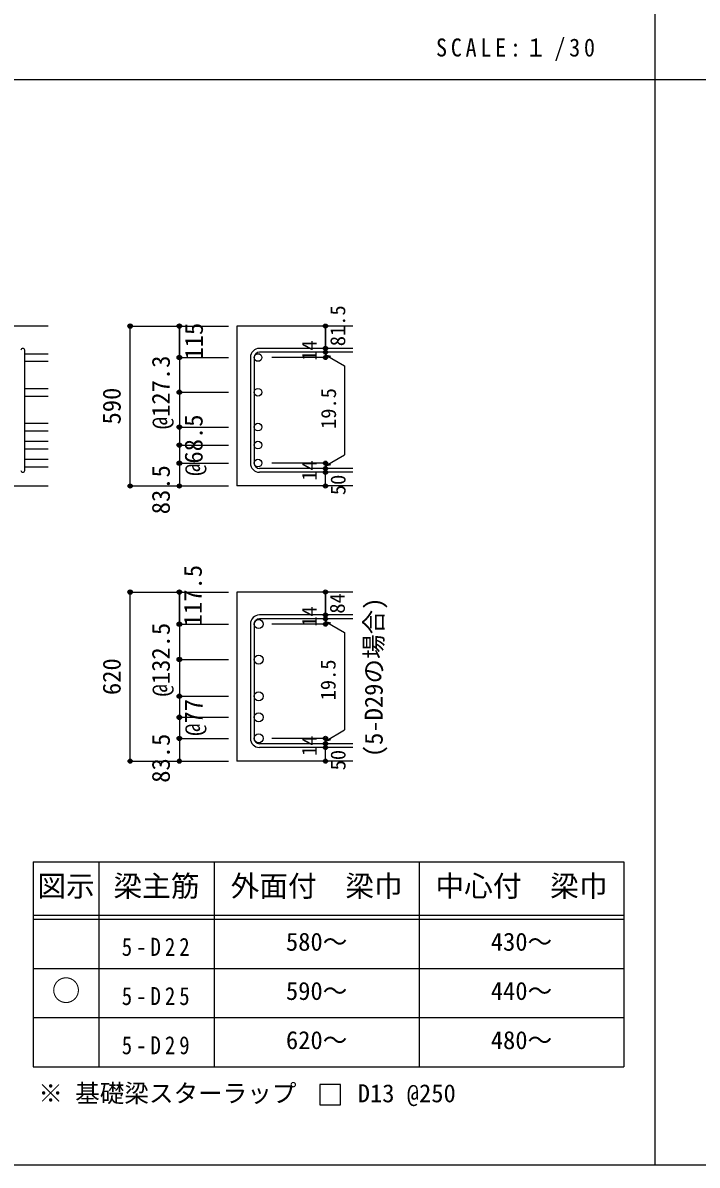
# Model space of a CAD drawing. Units: millimetres at full size, sheet at 1:30, with parts at other scales. Extents: x -5973 to 5954, y -4195 to 4201.
# Drawn here: x -3439 to -970, y -4195 to -15 of the extents above; entities that cross this region are included whole.
import ezdxf
from ezdxf.enums import TextEntityAlignment as Align

# ---------------------------------------------------------------- set-up
doc = ezdxf.new("R2010")
doc.units = ezdxf.units.MM
doc.header["$LTSCALE"] = 30
doc.header["$PDMODE"] = 32
doc.header["$PDSIZE"] = 15
for name, color, linetype in [('0-1_躯体線', 2, 'Continuous'), ('0-5_基礎梁筋', 7, 'Continuous'), ('0-6_スタラップ筋', 7, 'Continuous'), ('0-7_文字', 4, 'Continuous'), ('0-D_寸法', 4, 'Continuous'), ('6-7_文字', 7, 'Continuous'), ('6-E_枠', 7, 'Continuous'), ('F-0_枠', 6, 'Continuous')]:
    doc.layers.add(name, color=color, linetype=linetype)
doc.styles.add('ＭＳ ゴシック', font='')
doc.styles.get('ＭＳ ゴシック').set_extended_font_data('MS Gothic')

msp = doc.modelspace()

# ---------------------------------------------------------------- linework, layer by layer
at = {"layer": '0-1_躯体線'}
for p, q in [((-3345.8, -1124.89), (-4845.8, -1124.89)), ((-2230.8, -1124.89), (-2655.8, -1124.89)), ((-2655.8, -1124.89), (-2655.8, -1709.89)), ((-3745.8, -1709.89), (-3345.8, -1709.89)), ((-2230.8, -1709.89), (-2655.8, -1709.89)), ((-2230.8, -2098.07), (-2655.8, -2098.07)), ((-2655.8, -2098.07), (-2655.8, -2717)), ((-2230.8, -2717), (-2655.8, -2717))]:
    msp.add_line(p, q, dxfattribs=at)
at = {"layer": '0-5_基礎梁筋'}
for p, q in [((-3431.8, -1225.82), (-3345.8, -1225.82)), ((-3431.8, -1253.82), (-3345.8, -1253.82)), ((-3431.8, -1353.11), (-3345.8, -1353.11)), ((-3431.8, -1381.11), (-3345.8, -1381.11)), ((-3431.8, -1480.39), (-3345.8, -1480.39)), ((-3431.8, -1508.39), (-3345.8, -1508.39)), ((-3431.8, -1546.39), (-3345.8, -1546.39)), ((-3431.8, -1574.39), (-3345.8, -1574.39)), ((-3431.8, -1612.39), (-3345.8, -1612.39)), ((-3431.8, -1640.39), (-3345.8, -1640.39))]:
    msp.add_line(p, q, dxfattribs=at)
at = {"layer": '0-5_基礎梁筋', "color": 3}
for centre, radius in [((-2577.8, -1239.82), 14), ((-2577.8, -1367.11), 14), ((-2577.8, -1494.39), 14), ((-2577.8, -1560.39), 14), ((-2577.8, -1626.39), 14), ((-2575.3, -2215.5), 16.5), ((-2575.3, -2345), 16.5), ((-2575.3, -2479.5), 16.5), ((-2575.3, -2556.5), 16.5), ((-2575.3, -2633.5), 16.5)]:
    msp.add_circle(centre, radius, dxfattribs=at)
at = {"layer": '0-6_スタラップ筋'}
for p, q in [((-2230.8, -1206.32), (-2572.3, -1206.32)), ((-3431.8, -1652.89), (-3431.8, -1213.32)), ((-2605.8, -1239.82), (-2605.8, -1626.39)), ((-2591.8, -1239.82), (-2591.8, -1626.39)), ((-2230.8, -1220.32), (-2572.3, -1220.32)), ((-2230.8, -1645.89), (-2572.3, -1645.89)), ((-2230.8, -1659.89), (-2572.3, -1659.89)), ((-2230.8, -2182), (-2572.3, -2182)), ((-2230.8, -2196), (-2572.3, -2196)), ((-2605.8, -2215.5), (-2605.8, -2633.5)), ((-2591.8, -2215.5), (-2591.8, -2633.5)), ((-2230.8, -2653), (-2572.3, -2653)), ((-2230.8, -2667), (-2572.3, -2667))]:
    msp.add_line(p, q, dxfattribs=at)
for centre, radius, start, end in [((-3438.8, -1213.32), 7, 0, 180), ((-2572.3, -1239.82), 33.5, 90, 180), ((-2572.3, -1239.82), 19.5, 90, 180), ((-2572.3, -1626.39), 33.5, 180, 270), ((-2572.3, -1626.39), 19.5, 180, 270), ((-3438.8, -1652.89), 7, 180, 0), ((-2572.3, -2215.5), 33.5, 90, 180), ((-2572.3, -2215.5), 19.5, 90, 180), ((-2572.3, -2633.5), 33.5, 180, 270), ((-2572.3, -2633.5), 19.5, 180, 270)]:
    msp.add_arc(centre, radius, start, end, dxfattribs=at)
at = {"layer": '0-D_寸法'}
for p, q in [((-3045.8, -1124.89), (-2865.8, -1124.89)), ((-3045.8, -1124.89), (-2865.8, -1124.89)), ((-3045.8, -1709.89), (-3045.8, -1124.89)), ((-2865.8, -1239.82), (-2865.8, -1124.89)), ((-2865.8, -1124.89), (-2685.8, -1124.89)), ((-2865.8, -1124.89), (-2685.8, -1124.89)), ((-2865.8, -1124.89), (-2865.8, -1239.82)), ((-2330.8, -1220.32), (-2330.8, -1206.32)), ((-2865.8, -1239.82), (-2685.8, -1239.82)), ((-2865.8, -1239.82), (-2685.8, -1239.82)), ((-2865.8, -1239.82), (-2865.8, -1403.36)), ((-2865.8, -1239.82), (-2865.8, -1388.89)), ((-2330.8, -1239.82), (-2526.89, -1239.82)), ((-2330.8, -1220.32), (-2330.8, -1239.82)), ((-2330.8, -1230.07), (-2311.48, -1235.25)), ((-2330.8, -1230.07), (-2260.74, -1270.52)), ((-2260.74, -1270.52), (-2260.74, -1595.7)), ((-2865.8, -1367.11), (-2685.8, -1367.11)), ((-2865.8, -1494.39), (-2685.8, -1494.39)), ((-2865.8, -1560.39), (-2685.8, -1560.39)), ((-2865.8, -1626.39), (-2685.8, -1626.39)), ((-2330.8, -1626.39), (-2526.89, -1626.39)), ((-2330.8, -1636.14), (-2260.74, -1595.7)), ((-2330.8, -1645.89), (-2330.8, -1626.39)), ((-2330.8, -1636.14), (-2311.48, -1630.97)), ((-2330.8, -1659.89), (-2330.8, -1645.89)), ((-2330.8, -1709.89), (-2330.8, -1659.89)), ((-3045.8, -1709.89), (-2865.8, -1709.89)), ((-2865.8, -1709.89), (-2685.8, -1709.89)), ((-3045.8, -2098.07), (-2865.8, -2098.07)), ((-3045.8, -2098.07), (-2865.8, -2098.07)), ((-3045.8, -2717), (-3045.8, -2098.07)), ((-2865.8, -2098.07), (-2685.8, -2098.07)), ((-2865.8, -2098.07), (-2685.8, -2098.07)), ((-2865.8, -2215.5), (-2865.8, -2098.07)), ((-2865.8, -2098.07), (-2865.8, -2215.5)), ((-2330.8, -2196), (-2330.8, -2182)), ((-2330.8, -2196), (-2330.8, -2215.5)), ((-2330.8, -2205.75), (-2311.48, -2210.93)), ((-2330.8, -2205.75), (-2260.74, -2246.2)), ((-2865.8, -2215.5), (-2685.8, -2215.5)), ((-2865.8, -2215.5), (-2685.8, -2215.5)), ((-2865.8, -2215.5), (-2865.8, -2376.54)), ((-2865.8, -2215.5), (-2865.8, -2362.07)), ((-2330.8, -2215.5), (-2526.89, -2215.5)), ((-2260.74, -2246.2), (-2260.74, -2602.8)), ((-2865.8, -2345), (-2685.8, -2345)), ((-2865.8, -2479.5), (-2685.8, -2479.5)), ((-2865.8, -2556.5), (-2685.8, -2556.5)), ((-2330.8, -2643.25), (-2260.74, -2602.8)), ((-2865.8, -2633.5), (-2685.8, -2633.5)), ((-2330.8, -2633.5), (-2526.89, -2633.5)), ((-2330.8, -2653), (-2330.8, -2633.5)), ((-2330.8, -2643.25), (-2311.48, -2638.07)), ((-2330.8, -2667), (-2330.8, -2653)), ((-2330.8, -2717), (-2330.8, -2667)), ((-3045.8, -2717), (-2865.8, -2717)), ((-2865.8, -2717), (-2685.8, -2717))]:
    msp.add_line(p, q, dxfattribs=at)
for points in [[(-2330.8, -1124.89), (-2330.8, -1206.32), (-2330.8, -1124.89)], [(-2865.8, -1403.36), (-2865.8, -1626.39), (-2865.8, -1709.89)], [(-2330.8, -2098.07), (-2330.8, -2182), (-2330.8, -2098.07)], [(-2865.8, -2376.54), (-2865.8, -2633.5), (-2865.8, -2717)]]:
    msp.add_lwpolyline(points, dxfattribs=at)
for centre, radius in [((-3045.8, -1124.89), 8), ((-3045.8, -1124.89), 7.2), ((-3045.8, -1124.89), 6.4), ((-3045.8, -1124.89), 5.6), ((-3045.8, -1124.89), 4.8), ((-3045.8, -1124.89), 4), ((-3045.8, -1124.89), 3.2), ((-3045.8, -1124.89), 2.4), ((-3045.8, -1124.89), 1.6), ((-3045.8, -1124.89), 0.8), ((-2865.8, -1124.89), 8), ((-2865.8, -1124.89), 7.2), ((-2865.8, -1124.89), 6.4), ((-2865.8, -1124.89), 5.6), ((-2865.8, -1124.89), 4.8), ((-2865.8, -1124.89), 4), ((-2865.8, -1124.89), 3.2), ((-2865.8, -1124.89), 2.4), ((-2865.8, -1124.89), 1.6), ((-2865.8, -1124.89), 0.8), ((-2330.8, -1124.89), 4), ((-2330.8, -1124.89), 3.6), ((-2330.8, -1124.89), 3.2), ((-2330.8, -1124.89), 2.8), ((-2330.8, -1124.89), 2.4), ((-2330.8, -1124.89), 2), ((-2330.8, -1124.89), 1.6), ((-2330.8, -1124.89), 1.2), ((-2330.8, -1124.89), 0.8), ((-2330.8, -1124.89), 0.4), ((-2330.8, -1206.32), 4), ((-2330.8, -1206.32), 3.6), ((-2330.8, -1206.32), 3.2), ((-2330.8, -1206.32), 2.8), ((-2330.8, -1206.32), 2.4), ((-2330.8, -1206.32), 2), ((-2330.8, -1206.32), 1.6), ((-2330.8, -1206.32), 1.2), ((-2330.8, -1206.32), 0.8), ((-2330.8, -1206.32), 0.4), ((-2865.8, -1239.82), 8), ((-2865.8, -1239.82), 7.2), ((-2865.8, -1239.82), 6.4), ((-2865.8, -1239.82), 5.6), ((-2865.8, -1239.82), 4.8), ((-2865.8, -1239.82), 4), ((-2865.8, -1239.82), 3.2), ((-2865.8, -1239.82), 2.4), ((-2865.8, -1239.82), 1.6), ((-2865.8, -1239.82), 0.8), ((-2330.8, -1220.32), 4), ((-2330.8, -1239.82), 4), ((-2330.8, -1220.32), 3.6), ((-2330.8, -1239.82), 3.6), ((-2330.8, -1220.32), 3.2), ((-2330.8, -1239.82), 3.2), ((-2330.8, -1220.32), 2.8), ((-2330.8, -1239.82), 2.8), ((-2330.8, -1220.32), 2.4), ((-2330.8, -1239.82), 2.4), ((-2330.8, -1220.32), 2), ((-2330.8, -1239.82), 2), ((-2330.8, -1220.32), 1.6), ((-2330.8, -1239.82), 1.6), ((-2330.8, -1220.32), 1.2), ((-2330.8, -1239.82), 1.2), ((-2330.8, -1220.32), 0.8), ((-2330.8, -1239.82), 0.8), ((-2330.8, -1220.32), 0.4), ((-2330.8, -1239.82), 0.4), ((-2865.8, -1367.11), 8), ((-2865.8, -1367.11), 7.2), ((-2865.8, -1367.11), 6.4), ((-2865.8, -1367.11), 5.6), ((-2865.8, -1367.11), 4.8), ((-2865.8, -1367.11), 4), ((-2865.8, -1367.11), 3.2), ((-2865.8, -1367.11), 2.4), ((-2865.8, -1367.11), 1.6), ((-2865.8, -1367.11), 0.8), ((-2865.8, -1494.39), 8), ((-2865.8, -1494.39), 7.2), ((-2865.8, -1494.39), 6.4), ((-2865.8, -1494.39), 5.6), ((-2865.8, -1494.39), 4.8), ((-2865.8, -1494.39), 4), ((-2865.8, -1494.39), 3.2), ((-2865.8, -1494.39), 2.4), ((-2865.8, -1494.39), 1.6), ((-2865.8, -1494.39), 0.8), ((-2865.8, -1560.39), 8), ((-2865.8, -1560.39), 7.2), ((-2865.8, -1560.39), 6.4), ((-2865.8, -1560.39), 5.6), ((-2865.8, -1560.39), 4.8), ((-2865.8, -1560.39), 4), ((-2865.8, -1560.39), 3.2), ((-2865.8, -1560.39), 2.4), ((-2865.8, -1560.39), 1.6), ((-2865.8, -1560.39), 0.8), ((-2865.8, -1626.39), 8), ((-2865.8, -1626.39), 7.2), ((-2865.8, -1626.39), 6.4), ((-2865.8, -1626.39), 5.6), ((-2865.8, -1626.39), 4.8), ((-2865.8, -1626.39), 4), ((-2865.8, -1626.39), 3.2), ((-2865.8, -1626.39), 2.4), ((-2865.8, -1626.39), 1.6), ((-2865.8, -1626.39), 0.8), ((-2330.8, -1626.39), 4), ((-2330.8, -1626.39), 3.6), ((-2330.8, -1626.39), 3.2), ((-2330.8, -1626.39), 2.8), ((-2330.8, -1626.39), 2.4), ((-2330.8, -1626.39), 2), ((-2330.8, -1626.39), 1.6), ((-2330.8, -1626.39), 1.2), ((-2330.8, -1626.39), 0.8), ((-2330.8, -1626.39), 0.4), ((-2330.8, -1645.89), 4), ((-2330.8, -1659.89), 4), ((-2330.8, -1645.89), 3.6), ((-2330.8, -1659.89), 3.6), ((-2330.8, -1645.89), 3.2), ((-2330.8, -1659.89), 3.2), ((-2330.8, -1645.89), 2.8), ((-2330.8, -1659.89), 2.8), ((-2330.8, -1645.89), 2.4), ((-2330.8, -1659.89), 2.4), ((-2330.8, -1645.89), 2), ((-2330.8, -1659.89), 2), ((-2330.8, -1645.89), 1.6), ((-2330.8, -1659.89), 1.6), ((-2330.8, -1645.89), 1.2), ((-2330.8, -1659.89), 1.2), ((-2330.8, -1645.89), 0.8), ((-2330.8, -1659.89), 0.8), ((-2330.8, -1645.89), 0.4), ((-2330.8, -1659.89), 0.4), ((-3045.8, -1709.89), 7.2), ((-3045.8, -1709.89), 6.4), ((-3045.8, -1709.89), 5.6), ((-3045.8, -1709.89), 4.8), ((-3045.8, -1709.89), 4), ((-3045.8, -1709.89), 3.2), ((-3045.8, -1709.89), 2.4), ((-3045.8, -1709.89), 1.6), ((-3045.8, -1709.89), 0.8), ((-2865.8, -1709.89), 7.2), ((-2865.8, -1709.89), 6.4), ((-2865.8, -1709.89), 5.6), ((-2865.8, -1709.89), 4.8), ((-2865.8, -1709.89), 4), ((-2865.8, -1709.89), 3.2), ((-2865.8, -1709.89), 2.4), ((-2865.8, -1709.89), 1.6), ((-2865.8, -1709.89), 0.8), ((-2330.8, -1709.89), 4), ((-2330.8, -1709.89), 3.6), ((-2330.8, -1709.89), 3.2), ((-2330.8, -1709.89), 2.8), ((-2330.8, -1709.89), 2.4), ((-2330.8, -1709.89), 2), ((-2330.8, -1709.89), 1.6), ((-2330.8, -1709.89), 1.2), ((-2330.8, -1709.89), 0.8), ((-2330.8, -1709.89), 0.4), ((-3045.8, -2098.07), 8), ((-3045.8, -2098.07), 7.2), ((-3045.8, -2098.07), 6.4), ((-3045.8, -2098.07), 5.6), ((-3045.8, -2098.07), 4.8), ((-3045.8, -2098.07), 4), ((-3045.8, -2098.07), 3.2), ((-3045.8, -2098.07), 2.4), ((-3045.8, -2098.07), 1.6), ((-3045.8, -2098.07), 0.8), ((-2865.8, -2098.07), 8), ((-2865.8, -2098.07), 7.2), ((-2865.8, -2098.07), 6.4), ((-2865.8, -2098.07), 5.6), ((-2865.8, -2098.07), 4.8), ((-2865.8, -2098.07), 4), ((-2865.8, -2098.07), 3.2), ((-2865.8, -2098.07), 2.4), ((-2865.8, -2098.07), 1.6), ((-2865.8, -2098.07), 0.8), ((-2330.8, -2098.07), 4), ((-2330.8, -2098.07), 3.6), ((-2330.8, -2098.07), 3.2), ((-2330.8, -2098.07), 2.8), ((-2330.8, -2098.07), 2.4), ((-2330.8, -2098.07), 2), ((-2330.8, -2098.07), 1.6), ((-2330.8, -2098.07), 1.2), ((-2330.8, -2098.07), 0.8), ((-2330.8, -2098.07), 0.4), ((-2865.8, -2215.5), 8), ((-2865.8, -2215.5), 7.2), ((-2865.8, -2215.5), 6.4), ((-2865.8, -2215.5), 5.6), ((-2865.8, -2215.5), 4.8), ((-2865.8, -2215.5), 4), ((-2865.8, -2215.5), 3.2), ((-2865.8, -2215.5), 2.4), ((-2865.8, -2215.5), 1.6), ((-2865.8, -2215.5), 0.8), ((-2330.8, -2182), 4), ((-2330.8, -2196), 4), ((-2330.8, -2215.5), 4), ((-2330.8, -2182), 3.6), ((-2330.8, -2196), 3.6), ((-2330.8, -2215.5), 3.6), ((-2330.8, -2182), 3.2), ((-2330.8, -2196), 3.2), ((-2330.8, -2215.5), 3.2), ((-2330.8, -2182), 2.8), ((-2330.8, -2196), 2.8), ((-2330.8, -2215.5), 2.8), ((-2330.8, -2182), 2.4), ((-2330.8, -2196), 2.4), ((-2330.8, -2215.5), 2.4), ((-2330.8, -2182), 2), ((-2330.8, -2196), 2), ((-2330.8, -2215.5), 2), ((-2330.8, -2182), 1.6), ((-2330.8, -2196), 1.6), ((-2330.8, -2215.5), 1.6), ((-2330.8, -2182), 1.2), ((-2330.8, -2196), 1.2), ((-2330.8, -2215.5), 1.2), ((-2330.8, -2182), 0.8), ((-2330.8, -2196), 0.8), ((-2330.8, -2215.5), 0.8), ((-2330.8, -2182), 0.4), ((-2330.8, -2196), 0.4), ((-2330.8, -2215.5), 0.4), ((-2865.8, -2345), 8), ((-2865.8, -2345), 7.2), ((-2865.8, -2345), 6.4), ((-2865.8, -2345), 5.6), ((-2865.8, -2345), 4.8), ((-2865.8, -2345), 4), ((-2865.8, -2345), 3.2), ((-2865.8, -2345), 2.4), ((-2865.8, -2345), 1.6), ((-2865.8, -2345), 0.8), ((-2865.8, -2479.5), 8), ((-2865.8, -2479.5), 7.2), ((-2865.8, -2479.5), 6.4), ((-2865.8, -2479.5), 5.6), ((-2865.8, -2479.5), 4.8), ((-2865.8, -2479.5), 4), ((-2865.8, -2479.5), 3.2), ((-2865.8, -2479.5), 2.4), ((-2865.8, -2479.5), 1.6), ((-2865.8, -2479.5), 0.8), ((-2865.8, -2556.5), 8), ((-2865.8, -2556.5), 7.2), ((-2865.8, -2556.5), 6.4), ((-2865.8, -2556.5), 5.6), ((-2865.8, -2556.5), 4.8), ((-2865.8, -2556.5), 4), ((-2865.8, -2556.5), 3.2), ((-2865.8, -2556.5), 2.4), ((-2865.8, -2556.5), 1.6), ((-2865.8, -2556.5), 0.8), ((-2865.8, -2633.5), 8), ((-2865.8, -2633.5), 7.2), ((-2865.8, -2633.5), 6.4), ((-2865.8, -2633.5), 5.6), ((-2865.8, -2633.5), 4.8), ((-2865.8, -2633.5), 4), ((-2865.8, -2633.5), 3.2), ((-2865.8, -2633.5), 2.4), ((-2865.8, -2633.5), 1.6), ((-2865.8, -2633.5), 0.8), ((-2330.8, -2633.5), 4), ((-2330.8, -2633.5), 3.6), ((-2330.8, -2633.5), 3.2), ((-2330.8, -2633.5), 2.8), ((-2330.8, -2633.5), 2.4), ((-2330.8, -2633.5), 2), ((-2330.8, -2633.5), 1.6), ((-2330.8, -2633.5), 1.2), ((-2330.8, -2633.5), 0.8), ((-2330.8, -2633.5), 0.4), ((-2330.8, -2653), 4), ((-2330.8, -2667), 4), ((-2330.8, -2653), 3.6), ((-2330.8, -2667), 3.6), ((-2330.8, -2653), 3.2), ((-2330.8, -2667), 3.2), ((-2330.8, -2653), 2.8), ((-2330.8, -2667), 2.8), ((-2330.8, -2653), 2.4), ((-2330.8, -2667), 2.4), ((-2330.8, -2653), 2), ((-2330.8, -2667), 2), ((-2330.8, -2653), 1.6), ((-2330.8, -2667), 1.6), ((-2330.8, -2653), 1.2), ((-2330.8, -2667), 1.2), ((-2330.8, -2653), 0.8), ((-2330.8, -2667), 0.8), ((-2330.8, -2653), 0.4), ((-2330.8, -2667), 0.4), ((-3045.8, -2717), 7.2), ((-3045.8, -2717), 6.4), ((-3045.8, -2717), 5.6), ((-3045.8, -2717), 4.8), ((-3045.8, -2717), 4), ((-3045.8, -2717), 3.2), ((-3045.8, -2717), 2.4), ((-3045.8, -2717), 1.6), ((-3045.8, -2717), 0.8), ((-2865.8, -2717), 7.2), ((-2865.8, -2717), 6.4), ((-2865.8, -2717), 5.6), ((-2865.8, -2717), 4.8), ((-2865.8, -2717), 4), ((-2865.8, -2717), 3.2), ((-2865.8, -2717), 2.4), ((-2865.8, -2717), 1.6), ((-2865.8, -2717), 0.8), ((-2330.8, -2717), 4), ((-2330.8, -2717), 3.6), ((-2330.8, -2717), 3.2), ((-2330.8, -2717), 2.8), ((-2330.8, -2717), 2.4), ((-2330.8, -2717), 2), ((-2330.8, -2717), 1.6), ((-2330.8, -2717), 1.2), ((-2330.8, -2717), 0.8), ((-2330.8, -2717), 0.4)]:
    msp.add_circle(centre, radius, dxfattribs=at)
at = {"layer": '0-D_寸法', "color": 7}
for p in [(-3045.8, -1124.89), (-2865.8, -1124.89), (-2330.8, -1124.89), (-2330.8, -1206.32), (-2865.8, -1239.82), (-2330.8, -1220.32), (-2330.8, -1239.82), (-2865.8, -1367.11), (-2865.8, -1494.39), (-2865.8, -1560.39), (-2865.8, -1626.39), (-2330.8, -1626.39), (-2330.8, -1626.39), (-2330.8, -1645.89), (-2330.8, -1659.89), (-3045.8, -1709.89), (-2865.8, -1709.89), (-2330.8, -1709.89), (-3045.8, -2098.07), (-2865.8, -2098.07), (-2330.8, -2098.07), (-2865.8, -2215.5), (-2330.8, -2182), (-2330.8, -2196), (-2330.8, -2215.5), (-2865.8, -2345), (-2865.8, -2479.5), (-2865.8, -2556.5), (-2865.8, -2633.5), (-2330.8, -2633.5), (-2330.8, -2633.5), (-2330.8, -2653), (-2330.8, -2667), (-3045.8, -2717), (-2865.8, -2717), (-2330.8, -2717)]:
    msp.add_point(p, dxfattribs=at)
at = {"layer": '6-7_文字'}
msp.add_lwpolyline([(-2351.08, -3974.9), (-2276.08, -3974.9), (-2276.08, -3899.9), (-2351.08, -3899.9)], close=True, dxfattribs=at)
at = {"layer": '6-E_枠', "color": 3}
for p, q in [((-3400.52, -3085.43), (-3400.52, -3835.43)), ((-3400.52, -3085.43), (-1238, -3085.43)), ((-1238, -3085.43), (-1238, -3835.43)), ((-3400.52, -3835.43), (-1238, -3835.43))]:
    msp.add_line(p, q, dxfattribs=at)
at = {"layer": '6-E_枠'}
for p, q in [((-3160.52, -3085.43), (-3160.52, -3835.43)), ((-2738, -3085.43), (-2738, -3835.43)), ((-1988, -3085.43), (-1988, -3835.43)), ((-3400.52, -3280.43), (-1238, -3280.43)), ((-3400.52, -3295.43), (-1238, -3295.43)), ((-3400.52, -3475.43), (-1238, -3475.43)), ((-3400.52, -3655.43), (-1238, -3655.43))]:
    msp.add_line(p, q, dxfattribs=at)
at = {"layer": 'F-0_枠', "color": 2}
for p, q in [((-1124.64, 4201.15), (-1124.64, -4195.24)), ((-5972.88, -222.05), (3723.6, -222.05))]:
    msp.add_line(p, q, dxfattribs=at)
at = {"layer": 'F-0_枠'}
msp.add_line((5954.1, -4195.24), (-5972.88, -4195.24), dxfattribs=at)

# ---------------------------------------------------------------- texts
at = {"layer": '0-7_文字', "color": 7, "style": 'ＭＳ ゴシック'}
msp.add_text('(5-D29の場合)', height=65.98, rotation=90, dxfattribs=at).set_placement((-2101.41, -2702.3), align=Align.BOTTOM_LEFT)
at = {"layer": '0-D_寸法', "style": 'ＭＳ ゴシック'}
for s, height, p in [('81.5', 54.99, (-2241.9, -1198.49)), ('115', 65.98, (-2759.7, -1247.45)), ('14', 54.99, (-2346.03, -1251.76)), ('@127.3', 65.98, (-2880.8, -1502.11)), ('590', 65.98, (-3060.8, -1484.89)), ('19.5', 54.99, (-2275.57, -1501.3)), ('@68.5', 65.98, (-2760.8, -1672.89)), ('14', 54.99, (-2346.06, -1690.57)), ('83.5', 65.98, (-2880.8, -1813.39)), ('50', 54.99, (-2240.8, -1743.39)), ('117.5', 65.98, (-2763.73, -2223.35)), ('84', 54.99, (-2243.44, -2177.07)), ('14', 54.99, (-2346.03, -2224.94)), ('@132.5', 65.98, (-2880.8, -2480)), ('620', 65.98, (-3060.8, -2475.04)), ('19.5', 54.99, (-2277.14, -2494.48)), ('@77', 65.98, (-2760.8, -2624)), ('83.5', 65.98, (-2880.8, -2796)), ('14', 54.99, (-2346.06, -2697.68)), ('50', 54.99, (-2240.8, -2750.5))]:
    msp.add_text(s, height=height, rotation=90, dxfattribs=at).set_placement(p, align=Align.BOTTOM_LEFT)
at = {"layer": '6-7_文字', "color": 2, "style": 'ＭＳ ゴシック'}
for s, p in [('図示', (-3385.52, -3235.43)), ('梁主筋', (-3106.76, -3235.43)), ('外面付\u3000梁巾', (-2678, -3235.43)), ('中心付\u3000梁巾', (-1928, -3235.43)), ('○', (-3333.02, -3617.93))]:
    msp.add_text(s, height=76.98, dxfattribs=at).set_placement(p, align=Align.BOTTOM_LEFT)
at = {"layer": '6-7_文字', "style": 'ＭＳ ゴシック'}
for s, p in [('580～', (-2475.5, -3430.43)), ('430～', (-1725.5, -3430.43)), ('590～', (-2475.5, -3610.43)), ('440～', (-1725.5, -3610.43)), ('620～', (-2475.5, -3790.43)), ('480～', (-1725.5, -3790.43)), ('※ 基礎梁スターラップ     D13 @250', (-3381.96, -3985.01))]:
    msp.add_text(s, height=65.98, dxfattribs=at).set_placement(p, align=Align.BOTTOM_LEFT)
at = {"layer": '6-7_文字', "color": 2, "insert": (-1925.98, -154.55), "char_height": 65.98, "attachment_point": 7, "style": 'ＭＳ ゴシック'}
msp.add_mtext('\\T1.34;\\W0.9;SCALE:１/30', dxfattribs=at)
at = {"layer": '6-7_文字', "char_height": 65.98, "attachment_point": 7, "style": 'ＭＳ ゴシック'}
for s, insert in [('\\T1.38;\\W0.85;5-D22', (-3076.76, -3430.43)), ('\\T1.38;\\W0.85;5-D25', (-3076.76, -3610.43)), ('\\T1.38;\\W0.85;5-D29', (-3076.76, -3790.43))]:
    msp.add_mtext(s, dxfattribs=dict(at, insert=insert))

doc.saveas('drawing.dxf')
